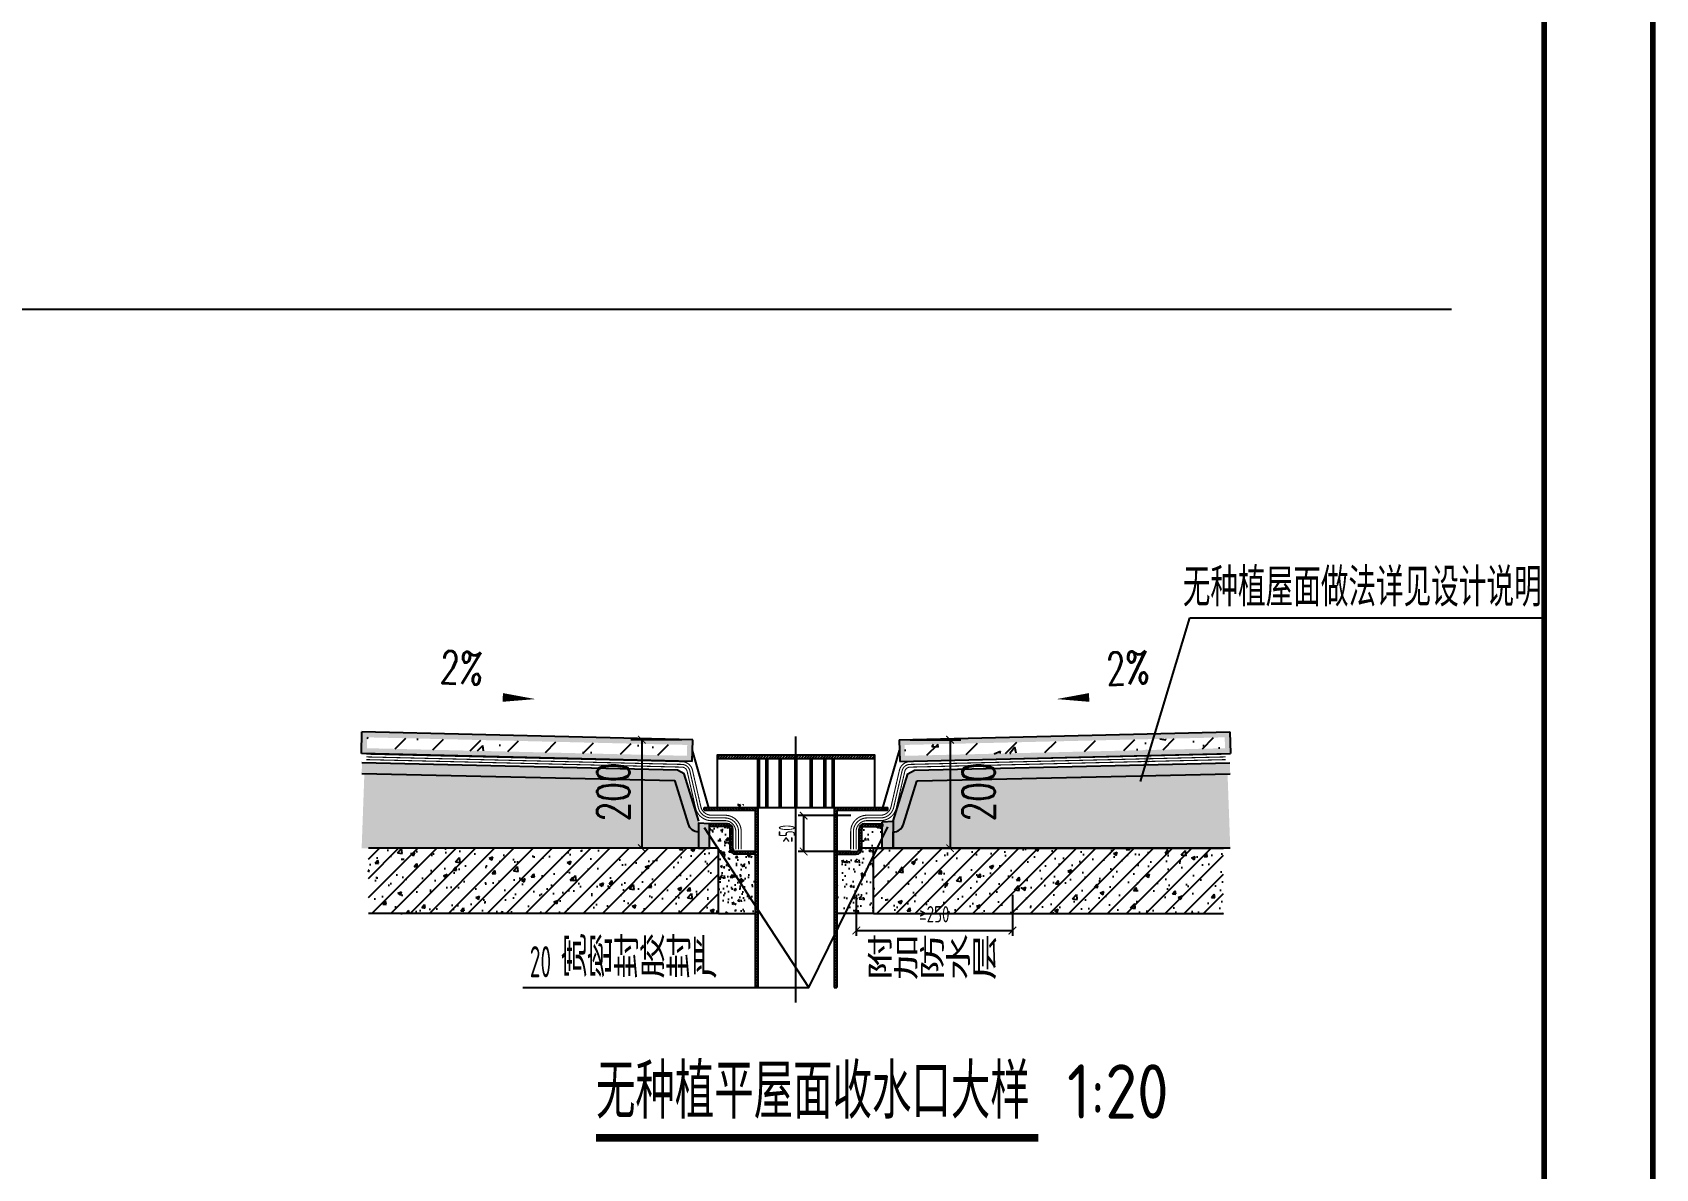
# Model space of a CAD drawing. Extents: x -40548 to 155442, y 5688 to 67136.
# Drawn here: x 133661 to 136647, y 16247 to 18337 of the extents above; entities that cross this region are included whole.
import ezdxf
from ezdxf.enums import TextEntityAlignment as Align

# ---------------------------------------------------------------- set-up
doc = ezdxf.new("R2010")
doc.units = 0
doc.header["$LTSCALE"] = 1000
doc.linetypes.add('HIDDEN3', pattern=[0.25, 0.125, -0.125])
doc.layers.get('DEFPOINTS').update_dxf_attribs({"color": 200})
for name, color, linetype in [('0-cxFrame', 155, 'Continuous'), ('A-AXIS-DP', 126, 'Continuous'), ('A-HATCH-1', 252, 'Continuous'), ('A-LIN-V', 9, 'Continuous'), ('A-TEXT', 61, 'Continuous'), ('AE-PATN-MATE', 8, 'Continuous'), ('AE-PIPE', 10, 'Continuous'), ('AE-SUFC', 3, 'Continuous'), ('AS-WALL', 40, 'Continuous'), ('DIM_LEAD', 3, 'Continuous'), ('DIM_SYMB', 3, 'Continuous'), ('PUB_DIM', 3, 'Continuous'), ('PUB_HATCH', 8, 'Continuous'), ('WALL', 9, 'Continuous')]:
    doc.layers.add(name, color=color, linetype=linetype)
doc.layers.add('0-cxText', color=131, linetype='Continuous', lineweight=25)
doc.styles.add('_TCH_DIM', font='SIMPLEX', dxfattribs={"bigfont": 'GBCBIG'})
doc.styles.add('_TCH_DIM_T3', font='SIMPLEX', dxfattribs={"width": 0.705882, "bigfont": 'GBCBIG'})
doc.styles.add('cx_tuming', font='simhei.ttf')
doc.styles.add('cx_tuqian1', font='')
doc.styles.get("Standard").update_dxf_attribs({"font": 'gbenor.shx', "bigfont": 'gbcbig.shx'})
doc.styles.add('TH-STYLE1', font='@TSSDENG', dxfattribs={"width": 0.7, "bigfont": '@TSSDCHN'})
doc.styles.add('TH-STYLE3', font='@TSSDENG', dxfattribs={"width": 0.7, "bigfont": '@TSSDCHN'})
doc.styles.add('TH-STYLE3_T3', font='@TSSDENG', dxfattribs={"width": 0.525, "bigfont": '@TSSDCHN'})
doc.styles.add('黑体', font='', dxfattribs={"width": 0.9})
doc.styles.get('cx_tuqian1').set_extended_font_data('SimSun')
doc.styles.get('黑体').set_extended_font_data('冬青黑体简体中文 W3')
doc.dimstyles.new('_TCH_ARCH-20', dxfattribs={"dimscale": 20, "dimtxt": 2.975, "dimasz": 1, "dimexe": 1, "dimexo": 1, "dimgap": 1, "dimtad": 1, "dimdec": 0, "dimzin": 0, "dimdsep": 46, "dimtxsty": '_TCH_DIM_T3', "dimblk": 'ARCHTICK', "dimcen": 0.09, "dimclrt": 7, "dimazin": 2, "dimtfac": 1, "dimtdec": 0, "dimtix": 1, "dimtmove": 2, "dimatfit": 3, "dimfxl": 0, "dimtolj": 1, "dimtzin": 0, "dimarcsym": 0})
doc.dimstyles.new('TH-DIM10', dxfattribs={"dimscale": 10, "dimtxt": 3, "dimasz": 2, "dimexe": 1, "dimexo": 0, "dimgap": 1.5, "dimtad": 1, "dimdec": 0, "dimdsep": 46, "dimtxsty": 'TH-STYLE3', "dimblk1": 'ARCHTICK', "dimblk2": 'ARCHTICK', "dimsah": 1, "dimcen": -1, "dimclrd": 256, "dimclre": 256, "dimclrt": 256, "dimazin": 0, "dimtfac": 1, "dimtdec": 0, "dimtix": 1, "dimtmove": 2, "dimatfit": 0, "dimldrblk": 'ARCHTICK', "dimfxl": 0, "dimtolj": 1, "dimtzin": 0, "dimlwd": -1, "dimlwe": -1, "dimarcsym": 0})
doc.dimstyles.new('TH-DIM10$TCH-10', dxfattribs={"dimscale": 10, "dimtxt": 3.022222, "dimasz": 2, "dimexe": 1, "dimexo": 0, "dimgap": 1.5, "dimtad": 1, "dimdec": 0, "dimdsep": 46, "dimtxsty": 'TH-STYLE3_T3', "dimblk": 'ARCHTICK', "dimblk1": 'ARCHTICK', "dimblk2": 'ARCHTICK', "dimcen": -1, "dimclrd": 256, "dimclre": 256, "dimclrt": 256, "dimazin": 0, "dimtfac": 1, "dimtdec": 0, "dimtix": 1, "dimtmove": 2, "dimatfit": 0, "dimldrblk": 'ARCHTICK', "dimfxl": 0, "dimtolj": 1, "dimtzin": 0, "dimlwd": -1, "dimlwe": -1, "dimarcsym": 0})
pattern_1 = [(45, (-167023.3735, -88107.5606), (-2.499999996, 2.499999996), [])]
pattern_2 = [(50, (-2053417.987, -4271372.707), (43.035611, -3.765128), [4.5, -49.5]), (355, (-2053417.987, -4271372.707), (-8.32508, 45.131528), [3.6, -39.6]), (100.4514, (-2053414.4, -4271373.02), (34.710563, 41.366373), [3.824411, -42.068527]), (46.1842, (-2053417.987, -4271360.707), (64.034463, -9.931141), [6.75, -74.25]), (96.6356, (-2053412.65, -4271361.534), (56.079762, 58.447072), [5.736617, -63.10278]), (351.1842, (-2053417.99, -4271360.707), (56.079717, 58.447116), [5.4, -59.4]), (21, (-2053411.987, -4271363.707), (35.814423, -24.1571334), [4.5, -49.5]), (326, (-2053411.987, -4271363.707), (14.59892, 43.509003), [3.6, -39.6]), (71.4514, (-2053409.003, -4271365.72), (50.413358, 19.35183), [3.824411, -42.068527]), (37.5, (-2053417.987, -4271372.707), (0.7295913, 19.9736312), [0, -39.12, 0, -40.2, 0, -39.75]), (7.5, (-2053417.987, -4271372.707), (15.7841722, 23.6647027), [0, -22.92, 0, -38.22, 0, -15.15]), (327.5, (-2053431.367, -4271372.707), (32.0293462, -1.3532923), [0, -15, 0, -46.8, 0, -62.1]), (317.5, (-2053437.367, -4271372.707), (34.99117, 6.006299), [0, -19.5, 0, -31.08, 0, -44.1])]
pattern_3 = [(37.5, (1112.031, 2496.044), (-0.400007824, 12.235330933), [0, -9.652, 0, -10.795, 0, -10.31875]), (7.5, (1112.031, 2496.044), (11.23808208, 17.920627514), [0, -5.207, 0, -8.6995, 0, -3.33375]), (327.5, (1104.22, 2496.044), (19.774809256, 0.035929617), [0, -3.175, 0, -11.43, 0, -14.9225]), (317.5, (1104.22, 2496.044), (19.08891131, 5.57323308), [0, -1.5875, 0, -7.493, 0, -8.5725])]
pattern_4 = [(6e-12, (1350.484, 444.78), (30, 60), [0, -60]), (6e-12, (1315.384, 436.68), (30, 60), [0, -60]), (6e-12, (1334.884, 436.08), (30, 60), [0, -60]), (6e-12, (1356.184, 453.78), (30, 60), [0, -60]), (6e-12, (1331.284, 433.08), (30, 60), [0, -60]), (6e-12, (1362.184, 491.58), (30, 60), [0, -60]), (6e-12, (1343.884, 486.78), (30, 60), [0, -60]), (6e-12, (1353.484, 479.28), (30, 60), [0, -60]), (6e-12, (1304.584, 478.08), (30, 60), [0, -60]), (6e-12, (1333.984, 475.38), (30, 60), [0, -60]), (6e-12, (1322.584, 460.08), (30, 60), [0, -60]), (6e-12, (1323.184, 437.58), (30, 60), [0, -60]), (6e-12, (1345.684, 435.18), (30, 60), [0, -60]), (6e-12, (1362.184, 461.58), (30, 60), [0, -60]), (6e-12, (1306.084, 452.28), (30, 60), [0, -60]), (6e-12, (1311.184, 462.48), (30, 60), [0, -60]), (6e-12, (1334.584, 458.28), (30, 60), [0, -60]), (6e-12, (1326.184, 449.58), (30, 60), [0, -60]), (6e-12, (1321.384, 469.38), (30, 60), [0, -60]), (6e-12, (1328.884, 491.88), (30, 60), [0, -60]), (6e-12, (1308.484, 439.68), (30, 60), [0, -60]), (6e-12, (1341.484, 479.58), (30, 60), [0, -60]), (6e-12, (1313.584, 480.48), (30, 60), [0, -60]), (6e-12, (1308.784, 488.28), (30, 60), [0, -60]), (130.601294, (1358.4978, 472.7922), (-149.9999983431, 180.000000787), [2.6341554, -1103.7111]), (18.4349488, (1354.212, 473.935), (149.999999447, 59.999999557), [2.710524, -376.76279]), (90, (1354.212, 471.364), (30, 60), [2.5714284, -117.428565]), (161.565051, (1356.784, 470.5065), (-150.000000755, 59.999995527), [2.710524, -376.76279]), (53.1301023, (1356.784, 470.507), (30.000000057, 59.999999972), [2.857143, -297.14285]), (135, (1359.07, 439.935), (-30.00000363, 59.99999594), [2.424366, -167.28126]), (45, (1355.64, 439.935), (29.99999981, 59.99999976), [2.424366, -167.28126]), (135, (1357.355, 438.22), (-30.00000363, 59.99999594), [2.424366, -167.28126]), (45, (1357.355, 438.22), (29.99999981, 59.99999976), [2.424366, -167.28126]), (116.565051, (1330.21, 480.22), (-5.2e-06, 119.99999674), [3.1943826, -63.88765]), (180, (1328.784, 483.08), (-30, 60), [3.4285716, -56.571425]), (63.4349488, (1323.926, 480.22), (3e-07, 119.9999994), [3.1943826, -63.88765]), (116.565051, (1325.355, 477.364), (-5.2e-06, 119.99999674), [3.1943826, -63.88765]), (6e-12, (1325.355, 477.364), (30, 60), [3.4285716, -56.571425]), (63.4349488, (1328.784, 477.364), (3e-07, 119.9999994), [3.1943826, -63.88765]), (107.102728, (1352.7835, 459.935), (-89.9999965593, 300.000000484), [3.8861346, -1628.29025]), (143.972626, (1351.6407, 463.6494), (-569.999992774, 419.9999995246), [3.8861346, -812.202]), (180, (1348.5, 465.935), (-30, 60), [3.7142856, -56.28571]), (36.0273733, (1341.6407, 463.6494), (569.9999957876, 419.9999954723), [3.8861346, -812.202]), (71.5650511, (1340.498, 460.221), (90.000000462, 299.999999483), [3.6140316, -375.85928]), (107.102728, (1341.6407, 456.5065), (-89.9999965593, 300.000000484), [3.8861346, -1628.29025]), (143.972626, (1344.7835, 454.221), (-569.999992774, 419.9999995246), [3.8861346, -812.202]), (6e-12, (1344.784, 454.22), (30, 60), [3.7142856, -56.28571]), (36.0273733, (1348.498, 454.221), (569.9999957876, 419.9999954723), [3.8861346, -812.202]), (71.5650511, (1351.641, 456.5065), (90.000000462, 299.999999483), [3.6140316, -375.85928]), (150.255118, (1353.355, 487.935), (-90.000000213, 59.999999256), [2.303502, -481.43196]), (90, (1351.355, 486.792), (30, 60), [2.2857144, -117.714275]), (29.7448813, (1351.355, 486.792), (90.000000053, 59.99999972), [2.303502, -481.43196]), (116.565051, (1339.355, 445.364), (-5.2e-06, 119.99999674), [3.1943826, -63.88765]), (168.690067, (1337.9264, 448.221), (-270.0000002, 59.9999984944), [2.9137254, -608.96855]), (41.1859251, (1332.7835, 446.7922), (749.9999954558, 659.999994229), [3.0371844, -1272.5802]), (90, (1332.784, 443.935), (30, 60), [2.857143, -117.14285]), (138.814074, (1335.0693, 441.935), (-749.999986669, 660.0000042036), [3.0371844, -1272.5802]), (16.6992442, (1335.0693, 441.935), (989.9999925516, 299.9999968579), [2.982945, -1249.85375]), (60.9453959, (1337.9264, 442.7922), (29.9999999204, 59.9999994693), [2.9416086, -1232.53395]), (109.983106, (1314.212, 470.5065), (-150.000000565, 419.9999988885), [3.3442002, -1401.21975]), (155.556045, (1313.0693, 473.6494), (-390.0000014866, 179.9999962603), [3.4522986, -1446.51315]), (24.4439547, (1306.7835, 473.6494), (390.0000001945, 179.9999991343), [3.4522986, -1446.51315]), (70.0168934, (1305.6407, 470.5065), (150.0000004522, 419.9999989581), [3.3442002, -1401.21975]), (109.983106, (1306.7835, 467.3637), (-150.000000565, 419.9999988885), [3.3442002, -1401.21975]), (160.016893, (1309.9264, 466.221), (-150.000000088, 59.9999972667), [3.3442002, -698.93775]), (19.9831065, (1309.9264, 466.221), (149.9999991764, 59.999999905), [3.3442002, -698.93775]), (70.0168934, (1313.0693, 467.3637), (150.0000004522, 419.9999989581), [3.3442002, -1401.21975]), (122.005383, (1336.498, 465.078), (-30.000004026, 59.999996937), [2.6954232, -563.3434]), (18.4349488, (1332.498, 466.5065), (149.999999447, 59.999999557), [2.710524, -376.76279]), (90, (1332.498, 463.935), (30, 60), [2.5714284, -117.428565]), (161.565051, (1335.069, 463.078), (-150.000000755, 59.999995527), [2.710524, -376.76279]), (54.4623222, (1335.0693, 463.078), (209.9999996957, 299.9999995506), [2.457807, -1029.82115]), (116.565051, (1319.07, 450.507), (-5.2e-06, 119.99999674), [3.1943826, -63.88765]), (180, (1317.64, 453.364), (-30, 60), [3.142857, -56.85714]), (59.0362434, (1312.7835, 450.5065), (30.0000000976, 59.999999709), [3.3319728, -696.3822]), (120.963756, (1314.498, 447.6494), (-30.0000041, 59.9999972447), [3.3319728, -696.3822]), (6e-12, (1314.5, 447.65), (30, 60), [3.142857, -56.85714]), (63.4349488, (1317.64, 447.65), (3e-07, 119.9999994), [3.1943826, -63.88765])]
pattern_5 = [(45, (0, 0), (-35.35533906, 35.35533906), []), (50, (0, 0), (143.4520365, -12.550427), [15, -165]), (355, (0, 0), (-27.7502667, 150.4384267), [12, -132]), (100.4514, (11.95, -1.05), (115.7018763, 137.8879084), [12.748038, -140.2284224]), (46.1842, (0, 40), (213.44821, -33.103803), [22.5, -247.5]), (96.6356, (17.79, 37.24), (186.932541, 194.823574), [19.122058, -210.3426]), (351.1842, (0, 40), (186.932389, 194.82372), [18, -198]), (21, (20, 30), (119.3814104, -80.523778), [15, -165]), (326, (20, 30), (48.6630664, 145.030009), [12, -132]), (71.4514, (29.95, 23.29), (168.0445257, 64.5060993), [12.748038, -140.2284224]), (37.5, (0, 0), (2.43197106, 66.57877077), [0, -130.4, 0, -134, 0, -132.5]), (7.5, (0, 0), (52.6139075, 78.8823424), [0, -76.4, 0, -127.4, 0, -50.5]), (-32.5, (-44.6, 0), (106.76448723, -4.51097435), [0, -50, 0, -156, 0, -207]), (-42.5, (-64.6, 0), (116.6372339, 20.0209965), [0, -65, 0, -103.6, 0, -147])]

# ---------------------------------------------------------------- blocks, each defined once
blk = doc.blocks.new('_ArchTick')
at = {"color": 0, "linetype": 'ByBlock', "const_width": 0.1}
blk.add_lwpolyline([(-0.35, -0.35), (0.35, 0.35)], dxfattribs=at)
blk = doc.blocks.new('*D29')
at = {"layer": 'DEFPOINTS', "color": 0}
for p in [(135176.4, 16750.2), (135463.7, 16750.6), (135463.7, 16684.8)]:
    blk.add_point(p, dxfattribs=at)
at = {"layer": 'PUB_DIM'}
for p, q in [((135176.4, 16750.2), (135176.4, 16674.8)), ((135463.7, 16750.6), (135463.7, 16674.8)), ((135176.4, 16684.8), (135463.7, 16684.8))]:
    blk.add_line(p, q, dxfattribs=at)
at = {"layer": 'PUB_DIM', "xscale": 20, "yscale": 20, "zscale": 20, "rotation": 180}
blk.add_blockref('_ArchTick', (135176.4, 16684.8), dxfattribs=at)
at = {"layer": 'PUB_DIM', "xscale": 20, "yscale": 20, "zscale": 20}
blk.add_blockref('_ArchTick', (135463.7, 16684.8), dxfattribs=at)
at = {"layer": 'PUB_DIM', "insert": (135320, 16714.8), "char_height": 30, "attachment_point": 5, "style": 'TH-STYLE3'}
blk.add_mtext('\\A1;≥250', dxfattribs=at)
blk = doc.blocks.new('A$C006627A6')
at = {"layer": 'A-HATCH-1'}
h = blk.add_hatch(dxfattribs=at)
h.set_pattern_fill('JIS_WOOD', color=256, scale=5, style=0)
h.set_pattern_definition([(45, (-168053.1745, -88221.756), (-2.499999996, 2.499999996), [])])
h.paths.add_polyline_path([(304, 421), (304, 427), (14, 427), (14, 421)])
h = blk.add_hatch(dxfattribs=at)
h.set_pattern_fill('JIS_WOOD', color=256, scale=5, style=0)
h.set_pattern_definition([(135, (167341.373, -88107.5606), (2.499999996, 2.499999996), [])])
h.paths.add_polyline_path([(-10, 331), (89, 331), (89, 326), (-10, 326)])
h = blk.add_hatch(dxfattribs=at)
h.set_pattern_fill('JIS_WOOD', color=256, scale=5, style=0)
h.set_pattern_definition(pattern_1)
h.paths.add_polyline_path([(328, 331), (229, 331), (229, 326), (328, 326)])
h = blk.add_hatch(dxfattribs=at)
h.set_pattern_fill('JIS_WOOD', color=256, scale=5, style=0)
h.set_pattern_definition(pattern_1)
h.paths.add_polyline_path([(84, 0), (89, 0), (89, 326), (84, 326)])
h.paths.add_polyline_path([(84, 245), (84, 250), (48, 250, -0.414214), (43, 255), (43, 291, 0.414214), (33, 301), (0, 301), (0, 296), (33, 296, -0.414214), (38, 291), (38, 255, 0.414214), (48, 245)])
h.paths.add_polyline_path([(270, 250), (234, 250), (234, 245), (270, 245, 0.414214), (280, 255), (280, 291, -0.414214), (285, 296), (318, 296), (318, 301), (285, 301, 0.414214), (275, 291), (275, 255, -0.414214)])
h.paths.add_polyline_path([(229, 0), (234, 0), (234, 326), (229, 326)])
at = {"layer": 'A-LIN-V'}
blk.add_lwpolyline([(159, -28), (159, 461.7)], dxfattribs=at)
at = {"layer": 'AE-PIPE'}
for p, q in [((14, 421), (14, 331)), ((89, 331), (89, 421)), ((92, 331), (92, 421)), ((104, 331), (104, 421)), ((107, 331), (107, 421)), ((129, 331), (129, 421)), ((132, 331), (132, 421)), ((157.5, 331), (157.5, 421)), ((160.5, 331), (160.5, 421)), ((186, 331), (186, 421)), ((189, 331), (189, 421)), ((211, 331), (211, 421)), ((214, 331), (214, 421)), ((226, 331), (226, 421)), ((229, 331), (229, 421)), ((304, 331), (304, 421)), ((-10, 331), (89, 331)), ((-10, 326), (-10, 331)), ((89, 331), (89, 0)), ((89, 331), (229, 331)), ((229, 331), (229, 0)), ((229, 331), (328, 331)), ((328, 326), (328, 331)), ((-10, 326), (84, 326)), ((0, 301), (0, 296)), ((33, 301), (0, 301)), ((84, 326), (84, 0)), ((234, 326), (234, 0)), ((234, 326), (328, 326)), ((285, 301), (318, 301)), ((318, 301), (318, 296)), ((33, 296), (0, 296)), ((38, 255), (38, 291)), ((43, 255), (43, 291)), ((275, 255), (275, 291)), ((280, 255), (280, 291)), ((285, 296), (318, 296)), ((84, 250), (48, 250)), ((84, 245), (48, 245)), ((234, 250), (270, 250)), ((234, 245), (270, 245)), ((84, 0), (89, 0)), ((229, 0), (234, 0))]:
    blk.add_line(p, q, dxfattribs=at)
blk.add_lwpolyline([(14, 421), (304, 421), (304, 427), (14, 427)], close=True, dxfattribs=at)
for centre, radius, start, end in [((33, 291), 10, 0, 90), ((285, 291), 10, 90, 180), ((33, 291), 5, 0, 90), ((285, 291), 5, 90, 180), ((48, 255), 10, 180, 270), ((48, 255), 5, 180, 270), ((270, 255), 5, 270, 0), ((270, 255), 10, 270, 0)]:
    blk.add_arc(centre, radius, start, end, dxfattribs=at)
blk = doc.blocks.new('*D254')
at = {"layer": 'DEFPOINTS', "color": 0}
for p in [(-1920690.3, -4171622.4), (-1920603.6, -4171622.4), (-1920603.6, -4171688.4)]:
    blk.add_point(p, dxfattribs=at)
at = {"layer": 'PUB_DIM'}
for p, q in [((-1920603.6, -4171622.4), (-1920700.3, -4171622.4)), ((-1920690.3, -4171688.4), (-1920690.3, -4171622.4)), ((-1920603.6, -4171688.4), (-1920700.3, -4171688.4))]:
    blk.add_line(p, q, dxfattribs=at)
at = {"layer": 'PUB_DIM', "xscale": 20, "yscale": 20, "zscale": 20}
for p, rotation in [((-1920690.3, -4171622.4), 90), ((-1920690.3, -4171688.4), 270)]:
    blk.add_blockref('_ArchTick', p, dxfattribs=dict(at, rotation=rotation))
at = {"layer": 'PUB_DIM', "insert": (-1920721.2, -4171655.4), "char_height": 30.22, "attachment_point": 5, "rotation": 90, "style": 'TH-STYLE3_T3'}
blk.add_mtext('\\A1;≥50', dxfattribs=at)
blk = doc.blocks.new('*D255')
at = {"layer": 'DEFPOINTS', "color": 0}
for p in [(-1920514.7, -4171482.6), (-1920514.7, -4171682.4), (-1920421.1, -4171682.4)]:
    blk.add_point(p, dxfattribs=at)
at = {"layer": 'PUB_DIM', "color": 0, "lineweight": -2}
for p, q in [((-1920494.7, -4171482.6), (-1920401.1, -4171482.6)), ((-1920421.1, -4171482.6), (-1920421.1, -4171682.4)), ((-1920494.7, -4171682.4), (-1920401.1, -4171682.4))]:
    blk.add_line(p, q, dxfattribs=at)
at = {"layer": 'PUB_DIM', "color": 0, "lineweight": -2, "xscale": 20, "yscale": 20, "zscale": 20}
for p, rotation in [((-1920421.1, -4171482.6), 90), ((-1920421.1, -4171682.4), 270)]:
    blk.add_blockref('_ArchTick', p, dxfattribs=dict(at, rotation=rotation))
at = {"layer": 'PUB_DIM', "color": 7, "insert": (-1920368.6, -4171578.8), "char_height": 59.5, "attachment_point": 5, "rotation": 90, "style": '_TCH_DIM_T3'}
blk.add_mtext('\\A1;200', dxfattribs=at)
blk = doc.blocks.new('*D256')
at = {"layer": 'DEFPOINTS', "color": 0}
for p in [(-1920894.5, -4171482.6), (-1920988.1, -4171682.4), (-1920894.5, -4171682.4)]:
    blk.add_point(p, dxfattribs=at)
at = {"layer": 'PUB_DIM', "color": 0, "lineweight": -2}
for p, q in [((-1920914.5, -4171482.6), (-1921008.1, -4171482.6)), ((-1920988.1, -4171482.6), (-1920988.1, -4171682.4)), ((-1920914.5, -4171682.4), (-1921008.1, -4171682.4))]:
    blk.add_line(p, q, dxfattribs=at)
at = {"layer": 'PUB_DIM', "color": 0, "lineweight": -2, "xscale": 20, "yscale": 20, "zscale": 20}
for p, rotation in [((-1920988.1, -4171482.6), 90), ((-1920988.1, -4171682.4), 270)]:
    blk.add_blockref('_ArchTick', p, dxfattribs=dict(at, rotation=rotation))
at = {"layer": 'PUB_DIM', "color": 7, "insert": (-1921040.6, -4171578.8), "char_height": 59.5, "attachment_point": 5, "rotation": 90, "style": '_TCH_DIM_T3'}
blk.add_mtext('\\A1;200', dxfattribs=at)
blk = doc.blocks.new('TK22.A1 L(Dragon)')
at = {"layer": '0-cxFrame', "color": 7, "const_width": 0.5}
blk.add_lwpolyline([(0, 0), (-841, 0), (-841, 594), (0, 594)], close=True, dxfattribs=at)
at = {"layer": '0-cxFrame', "const_width": 0.5}
blk.add_lwpolyline([(-80, 10), (-821, 10), (-821, 584), (-80, 584)], close=True, dxfattribs=at)
at = {"style": '黑体', "flags": 4}
blk.add_attdef('图幅', text='', height=3.3, dxfattribs=at).set_placement((-40, 3), align=Align.RIGHT)
at = {"layer": '0-cxText', "flags": 4}
for tag, height, style, p in [('建设单位', 3.5, 'cx_tuming', (-45, 240)), ('项目名称', 3.5, 'cx_tuming', (-45, 210)), ('子项名称', 3.5, 'cx_tuming', (-45, 180)), ('工程编号', 3.3, 'cx_tuqian1', (-35, 165)), ('图名1', 3.5, 'cx_tuming', (-45, 87)), ('图名2', 3.5, 'cx_tuming', (-45, 79)), ('图名3', 3.5, 'cx_tuming', (-45, 71)), ('出图日期', 3.3, 'cx_tuqian1', (-39, 60)), ('专业', 3.3, 'cx_tuqian1', (-55, 52)), ('图号', 3.3, 'cx_tuqian1', (-55, 44)), ('版次', 3.3, 'cx_tuqian1', (-20, 44))]:
    blk.add_attdef(tag, text='', height=height, dxfattribs=dict(at, style=style)).set_placement(p, align=Align.MIDDLE)
at = {"layer": 'DEFPOINTS', "color": 6, "flags": 4}
for tag, height, style, p in [('tufu', 3.3, '黑体', (-12, 12)), ('dwfname', 4, 'cx_tuqian1', (-80, 3))]:
    blk.add_attdef(tag, text='', height=height, dxfattribs=dict(at, style=style)).set_placement(p, align=Align.RIGHT)
blk = doc.blocks.new('3453453ertert')
at = {"layer": 'AE-PATN-MATE'}
h = blk.add_hatch(dxfattribs=at)
h.set_pattern_fill('加气混凝土', color=256, scale=5, style=0)
h.set_pattern_definition(pattern_4)
h.paths.add_polyline_path([(-1920883.3, -4171682.4), (-1921503.6, -4171682.4), (-1921498.6, -4171545.4), (-1920926.9, -4171558.9), (-1920900.4, -4171642.9), (-1920883.3, -4171652.4)])
h = blk.add_hatch(dxfattribs=at)
h.set_pattern_fill('碎沙', color=256, scale=5, style=0)
h.set_pattern_definition(pattern_3)
h.paths.add_polyline_path([(-1920883.3, -4171648.6), (-1920898.1, -4171652.2), (-1920927.9, -4171558.4), (-1921503.5, -4171545.2), (-1921503, -4171525.2), (-1920922.5, -4171538.5), (-1920910.2, -4171545.4), (-1920883.3, -4171630.6)])
h = blk.add_hatch(dxfattribs=at)
h.set_pattern_fill('碎沙', color=256, scale=5, style=0)
h.set_pattern_definition(pattern_3)
h.paths.add_polyline_path([(-1920525.9, -4171648.6), (-1920511.1, -4171652.2), (-1920481.3, -4171558.4), (-1919905.7, -4171545.2), (-1919906.2, -4171525.2), (-1920486.8, -4171538.5), (-1920499, -4171545.4), (-1920525.9, -4171630.6)])
h = blk.add_hatch(dxfattribs=at)
h.set_pattern_fill('加气混凝土', color=256, scale=5, style=0)
h.set_pattern_definition(pattern_4)
h.paths.add_polyline_path([(-1920525.9, -4171682.4), (-1919905.6, -4171682.4), (-1919910.6, -4171545.4), (-1920482.3, -4171558.9), (-1920508.8, -4171642.9), (-1920525.9, -4171652.4)])
h = blk.add_hatch(dxfattribs=at)
h.set_pattern_fill('混凝土', color=256, scale=6, style=0)
h.set_pattern_definition(pattern_2)
h.paths.add_polyline_path([(-1920789.8, -4171612.4), (-1920827.5, -4171612.4), (-1920808.1, -4171596.3)])
edge = h.paths.add_edge_path()
edge.add_line((-1920779.6, -4171688.4), (-1920779.6, -4171802.4))
edge.add_line((-1920779.6, -4171802.4), (-1920847.1, -4171802.4))
edge.add_line((-1920847.1, -4171802.4), (-1920847.1, -4171652.4))
edge.add_line((-1920847.1, -4171652.4), (-1920863.6, -4171652.4))
edge.add_line((-1920863.6, -4171652.4), (-1920863.6, -4171642.4))
edge.add_line((-1920863.6, -4171642.4), (-1920857.6, -4171637.4))
edge.add_line((-1920857.6, -4171637.4), (-1920830.6, -4171637.4))
edge.add_arc((-1920830.6, -4171647.4), 10, 360, 90, ccw=False)
edge.add_line((-1920820.6, -4171647.4), (-1920820.6, -4171683.4))
edge.add_arc((-1920815.6, -4171683.4), 5, 180, 270)
edge.add_line((-1920815.6, -4171688.4), (-1920779.6, -4171688.4))
h = blk.add_hatch(dxfattribs=at)
h.set_pattern_fill('混凝土', color=256, scale=6, style=0)
h.set_pattern_definition(pattern_2)
h.paths.add_polyline_path([(-1920619.4, -4171612.4), (-1920581.7, -4171612.4), (-1920601.1, -4171596.3)])
edge = h.paths.add_edge_path()
edge.add_line((-1920629.6, -4171688.4), (-1920629.6, -4171802.4))
edge.add_line((-1920629.6, -4171802.4), (-1920562.1, -4171802.4))
edge.add_line((-1920562.1, -4171802.4), (-1920562.1, -4171652.4))
edge.add_line((-1920562.1, -4171652.4), (-1920545.6, -4171652.4))
edge.add_line((-1920545.6, -4171652.4), (-1920545.6, -4171642.4))
edge.add_line((-1920545.6, -4171642.4), (-1920551.6, -4171637.4))
edge.add_line((-1920551.6, -4171637.4), (-1920578.6, -4171637.4))
edge.add_arc((-1920578.6, -4171647.4), 10, 90, 180)
edge.add_line((-1920588.6, -4171647.4), (-1920588.6, -4171683.4))
edge.add_arc((-1920593.6, -4171683.4), 5, 270, 360, ccw=False)
edge.add_line((-1920593.6, -4171688.4), (-1920629.6, -4171688.4))
for points in [[(-1920883.6, -4171636.2), (-1920863.6, -4171637.4), (-1920863.6, -4171682.4), (-1920883.6, -4171682.4)], [(-1920525.9, -4171632.4), (-1920545.9, -4171633.6), (-1920545.9, -4171682.4), (-1920525.9, -4171682.4)]]:
    blk.add_hatch(color=256, dxfattribs=at).paths.add_polyline_path(points)
at = {"layer": 'PUB_HATCH'}
h = blk.add_hatch(dxfattribs=at)
h.set_pattern_fill('钢筋混凝土', color=256, scale=20, style=0)
h.set_pattern_definition(pattern_5)
h.paths.add_polyline_path([(-1920905.2, -4171512.3), (-1920904.7, -4171492.3), (-1921493.4, -4171478.3), (-1921493.9, -4171498.3)], flags=17)
h = blk.add_hatch(dxfattribs=at)
h.set_pattern_fill('钢筋混凝土', color=256, scale=20, style=0)
h.set_pattern_definition(pattern_5)
h.paths.add_polyline_path([(-1920504.5, -4171492.3), (-1920504, -4171512.3), (-1919915.3, -4171498.3), (-1919915.8, -4171478.3)], flags=17)
at = {"layer": 'WALL'}
for points in [[(-1921504.1, -4171508.1), (-1921493.9, -4171498.3), (-1921493.4, -4171478.3), (-1921503.1, -4171468.1)], [(-1920894.5, -4171482.6), (-1921503.1, -4171468.1), (-1921493.4, -4171478.3), (-1920904.7, -4171492.3)], [(-1920895.5, -4171522.5), (-1920894.5, -4171482.6), (-1920904.7, -4171492.3), (-1920905.2, -4171512.3)], [(-1920514.7, -4171482.6), (-1920504.5, -4171492.3), (-1919915.8, -4171478.3), (-1919906.1, -4171468.1)], [(-1920514.7, -4171482.6), (-1920513.8, -4171522.5), (-1920504, -4171512.3), (-1920504.5, -4171492.3)], [(-1919906.1, -4171468.1), (-1919915.8, -4171478.3), (-1919915.3, -4171498.3), (-1919905.1, -4171508.1)], [(-1920895.5, -4171522.5), (-1920905.2, -4171512.3), (-1921493.9, -4171498.3), (-1921504.1, -4171508.1)], [(-1920513.8, -4171522.5), (-1919905.1, -4171508.1), (-1919915.3, -4171498.3), (-1920504, -4171512.3)]]:
    blk.add_hatch(color=256, dxfattribs=at).paths.add_polyline_path(points, flags=17)
at = {"layer": 'A-LIN-V'}
for points in [[(-1920883.3, -4171682.4), (-1920883.3, -4171652.4), (-1920883.6, -4171652.4, -0.325753), (-1920902.4, -4171638.3), (-1920926.9, -4171558.9), (-1920927.9, -4171558.4), (-1921503.5, -4171545.2)], [(-1920525.9, -4171682.4), (-1920525.9, -4171652.4), (-1920525.7, -4171652.4, 0.325753), (-1920506.8, -4171638.3), (-1920482.3, -4171558.9), (-1920481.3, -4171558.4), (-1919905.7, -4171545.2)]]:
    blk.add_lwpolyline(points, format="xyb", dxfattribs=at)
for points in [[(-1920883.3, -4171632.4), (-1920910.2, -4171545.4), (-1920922.5, -4171538.5), (-1921503, -4171525.2)], [(-1920525.9, -4171632.4), (-1920499, -4171545.4), (-1920486.8, -4171538.5), (-1919906.2, -4171525.2)], [(-1920901.3, -4171682.4), (-1920922.8, -4171682.4)], [(-1919905.6, -4171682.4), (-1920583.9, -4171682.4)]]:
    blk.add_lwpolyline(points, dxfattribs=at)
at = {"layer": 'AE-SUFC'}
for p, q in [((-1920863.4, -4171612.4), (-1920895, -4171502.6)), ((-1920545.8, -4171612.4), (-1920514.2, -4171502.6))]:
    blk.add_line(p, q, dxfattribs=at)
at = {"layer": 'AE-SUFC', "linetype": 'HIDDEN3', "ltscale": 0.1, "const_width": 2}
for points in [[(-1920815.3, -4171684.5), (-1920815.3, -4171651.6, 0.414069), (-1920835.3, -4171631.6), (-1920860.5, -4171631.6, -0.345147), (-1920889.3, -4171608.3), (-1920904.8, -4171540.9, 0.342944), (-1920914.3, -4171533.1), (-1921495, -4171519.3)], [(-1920810.3, -4171684.5), (-1920810.3, -4171651.6, 0.414152), (-1920835.3, -4171626.6), (-1920860.5, -4171626.6, -0.344663), (-1920884.4, -4171607.2), (-1920899.9, -4171539.7, 0.342944), (-1920914.2, -4171528.1), (-1921494.9, -4171514.3)], [(-1920805.3, -4171684.5), (-1920805.3, -4171651.6, 0.414214), (-1920835.3, -4171621.6), (-1920860.5, -4171621.6), (-1920860.5, -4171621.6, -0.344008), (-1920879.6, -4171606.1), (-1920895, -4171538.6, 0.342944), (-1920914.1, -4171523.1), (-1921494.8, -4171509.3)], [(-1920603.9, -4171684.5), (-1920603.9, -4171651.6, -0.414214), (-1920573.9, -4171621.6), (-1920548.7, -4171621.6), (-1920548.7, -4171621.6, 0.344008), (-1920529.7, -4171606.1), (-1920514.2, -4171538.6, -0.342944), (-1920495.2, -4171523.1), (-1919914.5, -4171509.3)], [(-1920598.9, -4171684.5), (-1920598.9, -4171651.6, -0.414152), (-1920573.9, -4171626.6), (-1920548.7, -4171626.6, 0.344663), (-1920524.8, -4171607.2), (-1920509.3, -4171539.7, -0.342944), (-1920495, -4171528.1), (-1919914.3, -4171514.3)], [(-1920593.9, -4171684.5), (-1920593.9, -4171651.6, -0.414069), (-1920573.9, -4171631.6), (-1920548.7, -4171631.6, 0.345147), (-1920519.9, -4171608.3), (-1920504.4, -4171540.9, -0.342944), (-1920494.9, -4171533.1), (-1919914.2, -4171519.3)]]:
    blk.add_lwpolyline(points, format="xyb", dxfattribs=at)
at = {"layer": 'AE-SUFC'}
for points in [[(-1920863.6, -4171637.4), (-1920883.6, -4171636.2), (-1920883.6, -4171682.4), (-1920863.6, -4171682.4)], [(-1920545.9, -4171633.6), (-1920525.9, -4171632.4), (-1920525.9, -4171682.4), (-1920545.9, -4171682.4)]]:
    blk.add_lwpolyline(points, close=True, dxfattribs=at)
at = {"layer": 'AS-WALL'}
for p, q in [((-1920847.1, -4171682.4), (-1921491.2, -4171682.4)), ((-1920847.1, -4171682.4), (-1921491.2, -4171682.4)), ((-1920562.1, -4171682.4), (-1919918, -4171682.4))]:
    blk.add_line(p, q, dxfattribs=at)
at = {"layer": 'DIM_SYMB'}
for points in [[(-1921455.5, -4171394.5, 0, 0, 0), (-1921184.1, -4171407.9, 0, 16, 0), (-1921244, -4171404.9, 0, 0, 0)], [(-1919953.7, -4171394.5, 0, 0, 0), (-1920225.1, -4171407.9, 0, 16, 0), (-1920165.2, -4171404.9, 0, 0, 0)]]:
    blk.add_lwpolyline(points, format="xyseb", dxfattribs=at)
at = {"layer": 'WALL'}
for p, q in [((-1921504.1, -4171508.1), (-1921503.1, -4171468.1)), ((-1920894.5, -4171482.6), (-1921503.1, -4171468.1)), ((-1920895.5, -4171522.5), (-1920894.5, -4171482.6)), ((-1920514.7, -4171482.6), (-1919906.1, -4171468.1)), ((-1920514.7, -4171482.6), (-1920513.8, -4171522.5)), ((-1919906.1, -4171468.1), (-1919905.1, -4171508.1)), ((-1920895.5, -4171522.5), (-1921504.1, -4171508.1)), ((-1920513.8, -4171522.5), (-1919905.1, -4171508.1))]:
    blk.add_line(p, q, dxfattribs=at)
at = {"layer": 'AS-WALL'}
blk.add_blockref('A$C006627A6', (-1920863.6, -4171938.4), dxfattribs=at)
at = {"layer": 'DIM_SYMB', "color": 7, "style": '_TCH_DIM', "width": 0.705882}
for rotation, p in [(357.1696, (-1921360.7, -4171378.1)), (2.8304, (-1920132.4, -4171382.3))]:
    blk.add_text('2%%%', height=59.5, rotation=rotation, dxfattribs=at).set_placement(p)
at = {"layer": 'PUB_DIM'}
for base, p1, p2, picture, middle in [((-1920988.1, -4171682.4), (-1920894.5, -4171482.6), (-1920894.5, -4171682.4), '*D256', (-1921040.6, -4171578.8)), ((-1920421.1, -4171682.4), (-1920514.7, -4171482.6), (-1920514.7, -4171682.4), '*D255', (-1920368.6, -4171578.8))]:
    dim = blk.add_linear_dim(base=base, p1=p1, p2=p2, angle=270, dimstyle='_TCH_ARCH-20', dxfattribs=at)
    dim.commit()
    dim.dimension.update_dxf_attribs({"geometry": picture, "text_midpoint": middle, "dimtype": 161})
dim = blk.add_aligned_dim(p1=(-1920603.6, -4171688.4), p2=(-1920603.6, -4171622.4), distance=86.7, text='≥50', dimstyle='TH-DIM10$TCH-10', dxfattribs=at)
dim.commit()
dim.dimension.update_dxf_attribs({"geometry": '*D254', "text_midpoint": (-1920721.2, -4171655.4)})

msp = doc.modelspace()

# ---------------------------------------------------------------- hatches: boundary and pattern name
at = {"layer": 'A-HATCH-1'}
h = msp.add_hatch(dxfattribs=at)
h.set_pattern_fill('钢筋混凝土', color=256, scale=10, style=0)
h.set_pattern_definition([(45, (-15291.605, -81630.53), (-17.6776695, 17.6776695), []), (50, (-15291.605, -81630.53), (71.726018, -6.275213), [7.5, -82.5]), (355, (-15291.605, -81630.53), (-13.875133, 75.219213), [6, -66]), (100.4514, (-15285.63, -81631.054), (57.850938, 68.943954), [6.37402, -70.11421]), (46.1842, (-15291.605, -81610.53), (106.724105, -16.5519), [11.25, -123.75]), (96.6356, (-15282.71, -81611.91), (93.46627, 97.41179), [9.56103, -105.1713]), (351.1842, (-15291.6, -81610.53), (93.466195, 97.41186), [9, -99]), (21, (-15281.605, -81615.53), (59.690705, -40.26189), [7.5, -82.5]), (326, (-15281.605, -81615.53), (24.331533, 72.515005), [6, -66]), (71.4514, (-15276.63, -81618.886), (84.022263, 32.25305), [6.37402, -70.11421]), (37.5, (-15291.605, -81630.53), (1.2159855, 33.2893854), [0, -65.2, 0, -67, 0, -66.25]), (7.5, (-15291.605, -81630.53), (26.306954, 39.441171), [0, -38.2, 0, -63.7, 0, -25.25]), (327.5, (-15313.905, -81630.53), (53.3822436, -2.255487), [0, -25, 0, -78, 0, -103.5]), (317.5, (-15323.905, -81630.53), (58.318617, 10.010498), [0, -32.5, 0, -51.8, 0, -73.5])])
h.paths.add_polyline_path([(134278.8, 16716.2), (134278.8, 16836.2), (134922.9, 16836.2), (134922.9, 16716.2)])
h = msp.add_hatch(dxfattribs=at)
h.set_pattern_fill('钢筋混凝土', color=256, scale=10, style=0)
h.set_pattern_definition([(45, (-15317.062, -81630.53), (-17.6776695, 17.6776695), []), (50, (-15317.06, -81630.53), (71.726018, -6.275213), [7.5, -82.5]), (355, (-15317.06, -81630.53), (-13.875133, 75.219213), [6, -66]), (100.4514, (-15311.084, -81631.054), (57.850938, 68.943954), [6.37402, -70.11421]), (46.1842, (-15317.06, -81610.53), (106.724105, -16.5519), [11.25, -123.75]), (96.6356, (-15308.17, -81611.91), (93.46627, 97.41179), [9.56103, -105.1713]), (351.1842, (-15317.06, -81610.53), (93.466195, 97.41186), [9, -99]), (21, (-15307.06, -81615.53), (59.690705, -40.26189), [7.5, -82.5]), (326, (-15307.06, -81615.53), (24.331533, 72.515005), [6, -66]), (71.4514, (-15302.09, -81618.886), (84.022263, 32.25305), [6.37402, -70.11421]), (37.5, (-15317.062, -81630.53), (1.2159855, 33.2893854), [0, -65.2, 0, -67, 0, -66.25]), (7.5, (-15317.06, -81630.53), (26.306954, 39.441171), [0, -38.2, 0, -63.7, 0, -25.25]), (327.5, (-15339.362, -81630.53), (53.3822436, -2.255487), [0, -25, 0, -78, 0, -103.5]), (317.5, (-15349.36, -81630.53), (58.318617, 10.010498), [0, -32.5, 0, -51.8, 0, -73.5])])
h.paths.add_polyline_path([(135852, 16716.2), (135852, 16836.2), (135207.9, 16836.2), (135207.9, 16716.2)])
at = {"layer": 'AE-PATN-MATE'}
h = msp.add_hatch(dxfattribs=at)
h.set_pattern_fill('混凝土', color=256, scale=6, style=0)
h.set_pattern_definition([(50, (2352.013, -82854.077), (43.035611, -3.765128), [4.5, -49.5]), (355, (2352.013, -82854.077), (-8.32508, 45.131528), [3.6, -39.6]), (100.4514, (2355.6, -82854.39), (34.710563, 41.366373), [3.824411, -42.068527]), (46.1842, (2352.013, -82842.08), (64.034463, -9.931141), [6.75, -74.25]), (96.6356, (2357.35, -82842.905), (56.079762, 58.447072), [5.736617, -63.10278]), (351.1842, (2352.01, -82842.08), (56.079717, 58.447116), [5.4, -59.4]), (21, (2358.013, -82845.077), (35.814423, -24.1571334), [4.5, -49.5]), (326, (2358.013, -82845.077), (14.59892, 43.509003), [3.6, -39.6]), (71.4514, (2360.997, -82847.09), (50.413358, 19.35183), [3.824411, -42.068527]), (37.5, (2352.013, -82854.077), (0.7295913, 19.9736312), [0, -39.12, 0, -40.2, 0, -39.75]), (7.5, (2352.013, -82854.077), (15.7841722, 23.6647027), [0, -22.92, 0, -38.22, 0, -15.15]), (327.5, (2338.633, -82854.077), (32.0293462, -1.3532923), [0, -15, 0, -46.8, 0, -62.1]), (317.5, (2332.633, -82854.077), (34.99117, 6.006299), [0, -19.5, 0, -31.08, 0, -44.1])])
h.paths.add_polyline_path([(134980.2, 16906.2), (134942.5, 16906.2), (134961.9, 16922.3)])
edge = h.paths.add_edge_path()
edge.add_line((134990.4, 16830.2), (134990.4, 16746.2))
edge.add_line((134990.4, 16746.2), (134922.9, 16746.2))
edge.add_line((134922.9, 16746.2), (134922.9, 16866.2))
edge.add_line((134922.9, 16866.2), (134906.4, 16866.2))
edge.add_line((134906.4, 16866.2), (134906.4, 16876.2))
edge.add_line((134906.4, 16876.2), (134912.4, 16881.2))
edge.add_line((134912.4, 16881.2), (134939.4, 16881.2))
edge.add_arc((134939.4, 16871.2), 10, 360, 90, ccw=False)
edge.add_line((134949.4, 16871.2), (134949.4, 16835.2))
edge.add_arc((134954.4, 16835.2), 5, 180, 270)
edge.add_line((134954.4, 16830.2), (134990.4, 16830.2))
at = {"layer": 'DIM_LEAD'}
msp.add_hatch(color=256, dxfattribs=at).paths.add_polyline_path([(135699.1, 16958.8), (135724.2, 17013.9), (135708.8, 17018.6)], flags=17)

# ---------------------------------------------------------------- linework, layer by layer
at = {"layer": 'A-AXIS-DP'}
msp.add_line((125126.1, 17828.3), (136271.3, 17828.3), dxfattribs=at)
at = {"layer": 'A-TEXT'}
msp.add_line((135089.2, 16579.9), (134897, 16873.5), dxfattribs=at)
msp.add_lwpolyline([(134562.7, 16579.9), (135089.2, 16579.9), (135234.5, 16875.9)], dxfattribs=at)
at = {"layer": 'AE-SUFC'}
for p, q in [((134922.9, 16716.2), (134990.4, 16716.2)), ((134922.9, 16716.2), (134990.4, 16716.2)), ((135207.9, 16716.2), (135140.4, 16716.2))]:
    msp.add_line(p, q, dxfattribs=at)
at = {"layer": 'AS-WALL'}
for p, q in [((134922.9, 16716.2), (134922.9, 16836.2)), ((134922.9, 16716.2), (134922.9, 16836.2)), ((135207.9, 16716.2), (135207.9, 16836.2)), ((134922.9, 16716.2), (134278.8, 16716.2)), ((134922.9, 16716.2), (134278.8, 16716.2)), ((135207.9, 16716.2), (135852, 16716.2))]:
    msp.add_line(p, q, dxfattribs=at)
at = {"layer": 'DIM_LEAD'}
for p, q in [((135699.1, 16958.8), (135790.3, 17260.1)), ((135790.3, 17260.1), (136444.5, 17260.1))]:
    msp.add_line(p, q, dxfattribs=at)
at = {"layer": 'DIM_SYMB', "const_width": 14}
msp.add_lwpolyline([(134697.6, 16303.4), (135511.2, 16303.4)], dxfattribs=at)

# ---------------------------------------------------------------- block references
at = {"layer": '0-cxFrame', "xscale": 20, "yscale": 20, "zscale": 20, "rotation": 270}
msp.add_blockref('TK22.A1 L(Dragon)', (124761.8, 5693.3), dxfattribs=at)
at = {"layer": 'A-LIN-V'}
msp.add_blockref('3453453ertert', (2055770, 4188518.6), dxfattribs=at)

# ---------------------------------------------------------------- texts
at = {"layer": 'A-TEXT', "style": 'TH-STYLE1'}
for s, height, width, p in [('宽密封胶封严', 72.2, 0.7, (134633, 16598.8)), ('附加防水层', 72.2, 0.7, (135195.4, 16596.3)), ('20', 57.33, 0.525, (134575.7, 16598.8))]:
    msp.add_text(s, height=height, dxfattribs=dict(at, width=width)).set_placement(p)
at = {"layer": 'DIM_LEAD', "color": 7, "style": '_TCH_DIM'}
msp.add_text('无种植屋面做法详见设计说明', height=70.519, dxfattribs=at).set_placement((135777.2, 17281.1))
at = {"layer": 'DIM_SYMB', "color": 7}
for s, height, p in [('无种植平屋面收水口大样', 100.741, (134697.6, 16338.7)), ('1:20', 100, (135564.2, 16338.7))]:
    msp.add_text(s, height=height, dxfattribs=at).set_placement(p)

# ---------------------------------------------------------------- dimensions: what is measured, and where the dimension line sits
at = {"layer": 'PUB_DIM'}
dim = msp.add_linear_dim(base=(135463.7, 16684.8), p1=(135176.4, 16750.2, 0), p2=(135463.7, 16750.6, 0), angle=180, text='≥250', dimstyle='TH-DIM10', dxfattribs=at)
dim.commit()
dim.dimension.update_dxf_attribs({"geometry": '*D29', "text_midpoint": (135320, 16714.8)})

doc.saveas('drawing.dxf')
